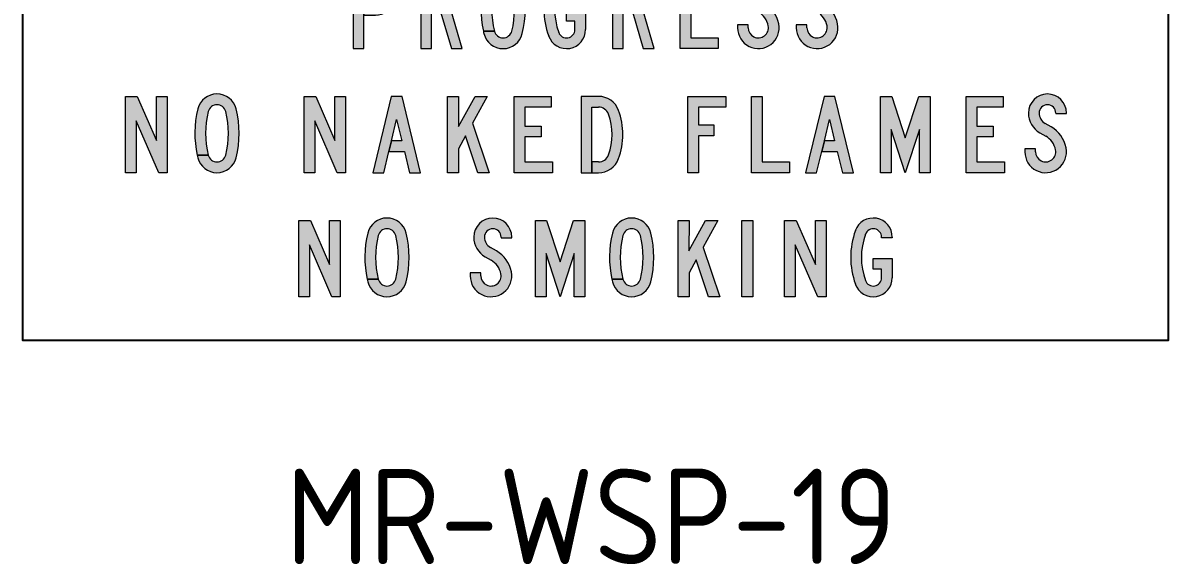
# Model space of a CAD drawing. Extents: x -61 to 59, y -23 to 91.
# Drawn here: x -60.6 to 59.4, y -22.6 to 34.2 of the extents above; entities that cross this region are included whole.
import ezdxf

# ---------------------------------------------------------------- set-up
doc = ezdxf.new("R2010")
doc.units = 0
doc.header["$MEASUREMENT"] = 0
doc.layers.add('GSBWFILL', color=1, linetype='CONTINUOUS', lineweight=0)
doc.layers.add('L25', color=1, linetype='CONTINUOUS')
doc.layers.add('T25', color=1, linetype='CONTINUOUS')
doc.styles.add('ISO', font='isocp2.shx')

# ---------------------------------------------------------------- blocks, each defined once
blk = doc.blocks.new('*U66')
at = {"layer": 'GSBWFILL'}
h = blk.add_hatch(color=256, dxfattribs=at)
edge = h.paths.add_edge_path()
edge.add_line((28.12400029654383, 115.6239996703906), (28.12400029654383, 171.8739996703905))
edge.add_line((28.12400029654383, 171.8739996703905), (58.46200029654386, 171.8739996703905))
edge.add_arc((58.46267111694192, 149.9994996703903), 21.8745000102861, 16.60330707685239, 90.00175707685241, ccw=False)
edge.add_line((79.42513754186436, 156.2499998170991), (79.42627478718445, 156.2499999638079))
edge.add_arc((37.50000029654309, 143.7499996703902), 43.75000000000055, -16.601549999999975, 16.601549999999975, ccw=False)
edge.add_line((79.42627478718445, 131.2499993769725), (79.42513754186436, 131.2499995236814))
edge.add_arc((58.46200029654398, 137.4999996703903), 21.87499999999999, 269.99999999999966, 343.3984499999997, ccw=False)
edge.add_line((58.46200029654386, 115.6249996703903), (28.13400000000049, 115.6240000000004))
edge.add_line((28.13400000000049, 115.6240000000004), (28.13400000000049, 87.4999999999999))
edge.add_line((28.13400000000049, 87.4999999999999), (58.46200000000051, 87.4999999999999))
edge.add_arc((58.46200000000059, 137.4999999999997), 49.99999999999982, 269.9999999999999, 343.3984499999999)
edge.add_line((106.3777422750185, 123.2142853789511), (106.3788795203386, 123.2142852322426))
edge.add_arc((37.50000000000009, 143.75), 71.87499999999997, 343.39845, 376.60155)
edge.add_line((106.3788795203386, 164.2857147677574), (106.3777422750185, 164.2857146210486))
edge.add_arc((58.46200000000032, 150.0000000000002), 50.00000000000002, 16.60154999999976, 89.99999999999979)
edge.add_line((58.46200000000051, 200.0000000000002), (0, 200.0000000000002))
edge.add_line((0, 200.0000000000002), (0, 0))
edge.add_line((0, 0), (28.12400000000048, 0))
edge.add_line((28.12400000000048, 0), (28.12400000000048, 87.4999999999999))
edge.add_line((28.12400000000048, 87.4999999999999), (28.12400000000048, 115.6240000000004))
edge.add_line((28.12400000000048, 115.6240000000004), (28.12400029654383, 115.6239996703906))
at = {"layer": 'GSBWFILL', "flags": 128}
blk.add_lwpolyline([(28.12400029654383, 115.6239996703906), (28.12400029654383, 171.8739996703905), (58.46200029654386, 171.8739996703905, -0.3316792646261971), (79.42513754186436, 156.2499998170991), (79.42627478718445, 156.2499999638079, -0.145898037324009), (79.42627478718445, 131.2499993769725), (79.42513754186436, 131.2499995236814, -0.3316792646261971), (58.46200029654386, 115.6249996703903), (28.13400000000049, 115.6240000000004), (28.13400000000049, 87.4999999999999), (58.46200000000051, 87.4999999999999, 0.3316792646261971), (106.3777422750185, 123.2142853789511), (106.3788795203386, 123.2142852322426, 0.145898037324009), (106.3788795203386, 164.2857147677574), (106.3777422750185, 164.2857146210486, 0.3316792646261971), (58.46200000000051, 200.0000000000002), (0, 200.0000000000002), (0, 0), (28.12400000000048, 0), (28.12400000000048, 87.4999999999999), (28.12400000000048, 115.6240000000004)], format="xyb", close=True, dxfattribs=at)
blk = doc.blocks.new('*U67')
at = {"layer": 'GSBWFILL'}
h = blk.add_hatch(color=256, dxfattribs=at)
edge = h.paths.add_edge_path()
edge.add_line((28.12400000000048, 93.75), (53.12400000000042, 93.75))
edge.add_line((53.12400000000042, 93.75), (80.62399999999981, 0))
edge.add_line((80.62399999999981, 0), (109.3739999999999, 0))
edge.add_line((109.3739999999999, 0), (80.37800000000011, 98.7860000000001))
edge.add_arc((54.99970211381299, 146.8747397119776), 54.3744874981491, 297.8223534586627, 421.9431393860697)
edge.add_arc((59.99799981885198, 156.249499275654), 43.75050077016531, 61.94511506549598, 89.99737777936558)
edge.add_line((60.0000021210603, 200.0000000000002), (28.13400000000049, 200.0000000000002))
edge.add_line((28.13400000000049, 200.0000000000002), (28.13400000000049, 171.8740000000003))
edge.add_line((28.13400000000049, 171.8740000000003), (60.00000000000011, 171.8740000000003))
edge.add_arc((60.00199962129982, 156.2494984849566), 15.62450164299929, 61.898605483845415, 90.00733270500581, ccw=False)
edge.add_arc((54.99973312809588, 146.8745000000001), 26.25056676324898, -61.9059434960983, 61.90594057108291, ccw=False)
edge.add_arc((60.00200007653181, 137.4994996941184), 15.62449982213205, 269.99266562478243, 298.1013912745867, ccw=False)
edge.add_line((60.00000000000011, 121.8750000000002), (28.12400000000051, 121.874))
edge.add_line((28.12400000000051, 121.874), (28.12400000000051, 200.0000000000002))
edge.add_line((28.12400000000051, 200.0000000000002), (0, 200.0000000000002))
edge.add_line((0, 200.0000000000002), (0, 0))
edge.add_line((0, 0), (28.12400000000048, 0))
edge.add_line((28.12400000000048, 0), (28.12400000000048, 93.75))
blk.add_lwpolyline([(28.12400000000048, 93.75), (53.12400000000042, 93.75), (80.62399999999981, 0), (109.3739999999999, 0), (80.37800000000011, 98.7860000000001, 0.6015781491112284), (80.5746103417167, 194.8592055297887, 0.1230160444252775), (60.0000021210603, 200.0000000000002), (28.13400000000049, 200.0000000000002), (28.13400000000049, 171.8740000000003), (60.00000000000011, 171.8740000000003, -0.1232661532492189), (67.36166098909486, 170.0321120304157, -0.5997440187646887), (67.36165980687214, 123.7168873384939, -0.1232661462887055), (60.00000000000011, 121.8750000000002), (28.12400000000051, 121.874), (28.12400000000051, 200.0000000000002), (0, 200.0000000000002), (0, 0), (28.12400000000048, 0)], format="xyb", close=True, dxfattribs=at)
blk = doc.blocks.new('*U68')
at = {"layer": 'GSBWFILL'}
h = blk.add_hatch(color=256, dxfattribs=at)
edge = h.paths.add_edge_path()
edge.add_line((35.05291678903791, 45.9649498633832), (6.180793158136076, 45.96494986338335))
edge.add_arc((267.3820000000007, 103.1269800703397), 267.3828120000005, 192.3441670152492, 193.8224499999999)
edge.add_line((7.742395930022905, 39.2454948699101), (7.742000000000387, 39.2440000000005))
edge.add_line((7.742000000000387, 39.2440000000005), (7.742000000000387, 39.2420000000007))
edge.add_line((7.742000000000387, 39.2420000000007), (7.742712355714304, 39.2439768215467))
edge.add_arc((57.81199999999996, 51.56298007034026), 51.56250000000003, 193.8224527777777, 346.1775444444444)
edge.add_line((107.8812870470434, 39.2439743941191), (107.883597875853, 39.2454696945439))
edge.add_arc((-151.7560000000011, 103.1269800703395), 267.3828120000014, 346.1775444444447, 373.8224500000002)
edge.add_line((107.8836040699775, 167.0084652707704), (107.8812876442856, 167.007983319134))
edge.add_arc((57.81178249767049, 154.6891941821011), 51.56266004997801, 13.82216400728699, 166.1772556739537)
edge.add_arc((267.3820000000007, 103.1269800703405), 267.3828120000006, 166.1775444444445, 192.3419734748672)
edge.add_line((6.178604929701736, 45.97494986338324), (35.0504566554688, 45.97494986338334))
edge.add_arc((267.3811297653451, 103.1260960551201), 239.2567557640065, 166.1773886657278, 193.8198280775714, ccw=False)
edge.add_arc((57.81155161296887, 154.6888109392059), 23.43710500731031, 13.821789396539884, 166.1768810632066, ccw=False)
edge.add_line((80.5700000000003, 160.288), (80.57400000000037, 160.288))
edge.add_line((80.57400000000037, 160.288), (80.57308321096257, 160.2890102772978))
edge.add_arc((-151.7559999999995, 103.1269800703398), 239.257812, -13.822455555555393, 13.822450000000117, ccw=False)
edge.add_line((80.5730776683749, 45.9649273361196), (80.57076683956521, 45.9634320356948))
edge.add_arc((57.81200000000004, 51.5629800703407), 23.43749999999996, 193.822452777778, 346.17754444444466, ccw=False)
edge.add_line((35.0532328889612, 45.9634331390708), (35.05291678903791, 45.9649498633832))
at = {"layer": 'GSBWFILL', "flags": 128}
blk.add_lwpolyline([(35.05291678903791, 45.9649498633832), (6.180793158136078, 45.96494986338335, 0.006450315796307646), (7.742395930022905, 39.2454948699101), (7.742000000000387, 39.2440000000005), (7.742000000000387, 39.2420000000007), (7.742712355714304, 39.2439768215467, 0.7837837847893934), (107.8812870470434, 39.2439743941191), (107.883597875853, 39.2454696945439, 0.1212121082816187), (107.8836040699775, 167.0084652707704), (107.8812876442856, 167.007983319134, 0.7837837847893927), (7.742402124147507, 167.0084904461362, 0.1146624383727966), (6.178604929701736, 45.97494986338324), (35.0504566554688, 45.97494986338334, -0.121201189615453), (35.05323316043479, 160.2885281049864, -0.7837837847893927), (80.5700000000003, 160.288), (80.57400000000037, 160.288), (80.57308321096257, 160.2890102772978, -0.1212121082816187), (80.5730776683749, 45.9649273361196), (80.57076683956521, 45.9634320356948, -0.7837837847893927), (35.0532328889612, 45.9634331390708)], format="xyb", close=True, dxfattribs=at)
blk = doc.blocks.new('*U69')
at = {"layer": 'GSBWFILL'}
h = blk.add_hatch(color=256, dxfattribs=at)
edge = h.paths.add_edge_path()
edge.add_line((109.374, 154.6880000000002), (81.25, 154.6880000000002))
edge.add_line((81.25, 154.6880000000002), (81.2482031662278, 156.2497186400935))
edge.add_arc((59.37320316622779, 156.2497186400935), 21.87500000000001, 0, 160.6384)
edge.add_line((38.7353424213837, 163.5019134028135), (38.8201795268627, 163.7381393555617))
edge.add_arc((205.2072031662285, 103.1257186400935), 177.0833340000007, 159.9840388888889, 200.0159583333333)
edge.add_line((38.8201765882898, 42.5133059912959), (38.7353420697874, 42.7475248779254))
edge.add_arc((59.37407749430912, 50.00001310968128), 21.87592250569482, 199.3615656641031, 359.9999656641031)
edge.add_line((81.25, 49.9999999999998), (81.25, 71.8760000000001))
edge.add_line((81.25, 71.8760000000001), (59.374, 71.8760000000001))
edge.add_line((59.374, 71.8760000000001), (59.374, 100.006))
edge.add_line((59.374, 100.006), (109.374, 100.006))
edge.add_line((109.374, 100.006), (109.3732031662277, 49.9997162160253))
edge.add_arc((59.37320316622774, 49.9997186400936), 50.00000000000002, 199.3615972222223, 359.99999722222236, ccw=False)
edge.add_line((12.2009492315069, 33.4232757551374), (12.3940018783393, 32.8866287244933))
edge.add_arc((205.2072031662286, 103.1257186400936), 205.2083340000008, 159.9840388888889, 200.0159583333333, ccw=False)
edge.add_line((12.3940052836267, 173.3648179035416), (12.2009500351556, 172.826163812025))
edge.add_arc((59.37362558146174, 156.2497913548051), 50.00037441897359, 0.00023908799130367697, 160.6386390879913, ccw=False)
edge.add_line((109.374, 156.25), (109.374, 154.6880000000002))
blk.add_lwpolyline([(109.374, 154.6880000000002), (81.25, 154.6880000000002), (81.2482031662278, 156.2497186400935, 0.843857579643712), (38.7353424213837, 163.5019134028135), (38.8201795268627, 163.7381393555617, 0.1764705893091603), (38.8201765882898, 42.5133059912959), (38.7353420697874, 42.7475248779254, 0.843857579643712), (81.25, 49.9999999999998), (81.25, 71.8760000000001), (59.374, 71.8760000000001), (59.374, 100.006), (109.374, 100.006), (109.3732031662277, 49.9997162160253, -0.843857579643712), (12.2009492315069, 33.4232757551374), (12.3940018783393, 32.8866287244933, -0.1764705893091603), (12.3940052836267, 173.3648179035416), (12.2009500351556, 172.826163812025, -0.843857579643712), (109.374, 156.25), (109.374, 154.6880000000002)], format="xyb", close=True, dxfattribs=at)
blk = doc.blocks.new('*U70')
at = {"layer": 'GSBWFILL'}
h = blk.add_hatch(color=256, dxfattribs=at)
edge = h.paths.add_edge_path()
edge.add_line((28.12400000000048, 93.75), (53.12400000000042, 93.75))
edge.add_line((53.12400000000042, 93.75), (80.62399999999981, 0))
edge.add_line((80.62399999999981, 0), (109.3739999999999, 0))
edge.add_line((109.3739999999999, 0), (80.37800000000011, 98.7860000000001))
edge.add_arc((54.99970211381299, 146.8747397119776), 54.3744874981491, 297.8223534586627, 421.9431393860697)
edge.add_arc((59.99799981885198, 156.249499275654), 43.75050077016531, 61.94511506549598, 89.99737777936558)
edge.add_line((60.0000021210603, 200.0000000000002), (28.13400000000049, 200.0000000000002))
edge.add_line((28.13400000000049, 200.0000000000002), (28.13400000000049, 171.8740000000003))
edge.add_line((28.13400000000049, 171.8740000000003), (60.00000000000011, 171.8740000000003))
edge.add_arc((60.00199962129982, 156.2494984849566), 15.62450164299929, 61.898605483845415, 90.00733270500581, ccw=False)
edge.add_arc((54.99973312809588, 146.8745000000001), 26.25056676324898, -61.9059434960983, 61.90594057108291, ccw=False)
edge.add_arc((60.00200007653181, 137.4994996941184), 15.62449982213205, 269.99266562478243, 298.1013912745867, ccw=False)
edge.add_line((60.00000000000011, 121.8750000000002), (28.12400000000051, 121.874))
edge.add_line((28.12400000000051, 121.874), (28.12400000000051, 200.0000000000002))
edge.add_line((28.12400000000051, 200.0000000000002), (0, 200.0000000000002))
edge.add_line((0, 200.0000000000002), (0, 0))
edge.add_line((0, 0), (28.12400000000048, 0))
edge.add_line((28.12400000000048, 0), (28.12400000000048, 93.75))
blk.add_lwpolyline([(28.12400000000048, 93.75), (53.12400000000042, 93.75), (80.62399999999981, 0), (109.3739999999999, 0), (80.37800000000011, 98.7860000000001, 0.6015781491112284), (80.5746103417167, 194.8592055297887, 0.1230160444252775), (60.0000021210603, 200.0000000000002), (28.13400000000049, 200.0000000000002), (28.13400000000049, 171.8740000000003), (60.00000000000011, 171.8740000000003, -0.1232661532492189), (67.36166098909486, 170.0321120304157, -0.5997440187646887), (67.36165980687214, 123.7168873384939, -0.1232661462887055), (60.00000000000011, 121.8750000000002), (28.12400000000051, 121.874), (28.12400000000051, 200.0000000000002), (0, 200.0000000000002), (0, 0), (28.12400000000048, 0)], format="xyb", close=True, dxfattribs=at)
blk = doc.blocks.new('*U71')
at = {"layer": 'GSBWFILL'}
blk.add_hatch(color=256, dxfattribs=at).paths.add_polyline_path([(0, 0), (0, 200.0000000000002), (96.874, 200.0000000000002), (96.874, 171.8739999999999), (28.124, 171.8739999999999), (28.124, 121.874), (70.31200000000001, 121.874), (70.31200000000001, 93.75), (28.124, 93.75), (28.124, 28.1240000000001), (100, 28.1240000000001), (100, 0)])
blk.add_lwpolyline([(0, 0), (0, 200.0000000000002), (96.874, 200.0000000000002), (96.874, 171.8739999999999), (28.124, 171.8739999999999), (28.124, 121.874), (70.31200000000001, 121.874), (70.31200000000001, 93.75), (28.124, 93.75), (28.124, 28.1240000000001), (100, 28.1240000000001), (100, 0), (0, 0)], close=True, dxfattribs=at)
blk = doc.blocks.new('*U72')
at = {"layer": 'GSBWFILL'}
h = blk.add_hatch(color=256, dxfattribs=at)
edge = h.paths.add_edge_path()
edge.add_arc((54.68780232077732, 54.68790627796179), 54.68730232085753, 179.9999018076036, 370.9414851409369)
edge.add_arc((28.60835818646245, 49.64702562718677), 81.24945365804601, 10.94092116889016, 60.33579894666793)
edge.add_line((68.8200000000001, 120.2480000000006), (53.2861950600516, 129.0954170063423))
edge.add_arc((68.75149999999996, 156.2508601826985), 31.25050001183821, 180.0015770895889, 240.3380409784777, ccw=False)
edge.add_arc((59.37649999999995, 156.2500000000004), 21.87549999999975, 0, 180, ccw=False)
edge.add_line((81.2519999999997, 156.2500000000004), (81.2519999999997, 154.6880000000002))
edge.add_line((81.2519999999997, 154.6880000000002), (109.3760000000001, 154.6880000000002))
edge.add_line((109.3760000000001, 154.6880000000002), (109.3760000000001, 156.2500000000004))
edge.add_arc((59.3764999999999, 156.2500000000004), 49.9995000000002, 0, 180)
edge.add_arc((68.75176613471832, 156.2490189385221), 59.37476614282377, 179.9990532900455, 240.3355171789344)
edge.add_line((39.3660000000002, 104.6560000000003), (54.8998706359472, 95.8087898145532))
edge.add_arc((28.60842971900648, 49.64570504212553), 53.12504363476164, 10.942143487956173, 60.337021265733995, ccw=False)
edge.add_arc((54.68824999999995, 54.68802394364195), 26.56225000001084, -179.9999483526584, 10.941634980675019, ccw=False)
edge.add_line((28.1259999999999, 54.6880000000005), (28.1259999999999, 62.5000000000005))
edge.add_line((28.1259999999999, 62.5000000000005), (0.00199999999979994, 62.5000000000005))
edge.add_line((0.0019999999998, 62.5000000000005), (0.0005000000001000001, 54.6880000000005))
blk.add_lwpolyline([(0.0005000000001000001, 54.6880000000005, 1.100350479527951), (108.380973721454, 65.06790531796281, 0.2189261639632448), (68.8200000000001, 120.2480000000006), (53.2861950600516, 129.0954170063423, -0.2695233183404467), (37.5010000000002, 156.2500000000004, -0.9999999999999998), (81.2519999999997, 156.2500000000004), (81.2519999999997, 154.6880000000002), (109.3760000000001, 154.6880000000002), (109.3760000000001, 156.2500000000004, 0.9999999999999998), (9.3769999999997, 156.2500000000004, 0.2695233183404467), (39.3660000000002, 104.6560000000003), (54.8998706359472, 95.8087898145532, -0.2189261639632448), (80.7676260243215, 59.7297767385654, -1.100350479527951), (28.1259999999999, 54.6880000000005), (28.1259999999999, 62.5000000000005), (0.0019999999998, 62.5000000000005), (0.0005000000001000001, 54.6880000000005, 1.100350479527951)], format="xyb", close=True, dxfattribs=at)
blk = doc.blocks.new('*U73')
at = {"layer": 'GSBWFILL'}
h = blk.add_hatch(color=256, dxfattribs=at)
edge = h.paths.add_edge_path()
edge.add_arc((54.68780232077732, 54.68790627796179), 54.68730232085753, 179.9999018076036, 370.9414851409369)
edge.add_arc((28.60835818646245, 49.64702562718677), 81.24945365804601, 10.94092116889016, 60.33579894666793)
edge.add_line((68.8200000000001, 120.2480000000006), (53.2861950600516, 129.0954170063423))
edge.add_arc((68.75149999999996, 156.2508601826985), 31.25050001183821, 180.0015770895889, 240.3380409784777, ccw=False)
edge.add_arc((59.37649999999995, 156.2500000000004), 21.87549999999975, 0, 180, ccw=False)
edge.add_line((81.2519999999997, 156.2500000000004), (81.2519999999997, 154.6880000000002))
edge.add_line((81.2519999999997, 154.6880000000002), (109.3760000000001, 154.6880000000002))
edge.add_line((109.3760000000001, 154.6880000000002), (109.3760000000001, 156.2500000000004))
edge.add_arc((59.3764999999999, 156.2500000000004), 49.9995000000002, 0, 180)
edge.add_arc((68.75176613471832, 156.2490189385221), 59.37476614282377, 179.9990532900455, 240.3355171789344)
edge.add_line((39.3660000000002, 104.6560000000003), (54.8998706359472, 95.8087898145532))
edge.add_arc((28.60842971900648, 49.64570504212553), 53.12504363476164, 10.942143487956173, 60.337021265733995, ccw=False)
edge.add_arc((54.68824999999995, 54.68802394364195), 26.56225000001084, -179.9999483526584, 10.941634980675019, ccw=False)
edge.add_line((28.1259999999999, 54.6880000000005), (28.1259999999999, 62.5000000000005))
edge.add_line((28.1259999999999, 62.5000000000005), (0.00199999999979994, 62.5000000000005))
edge.add_line((0.0019999999998, 62.5000000000005), (0.0005000000001000001, 54.6880000000005))
blk.add_lwpolyline([(0.0005000000001000001, 54.6880000000005, 1.100350479527951), (108.380973721454, 65.06790531796281, 0.2189261639632448), (68.8200000000001, 120.2480000000006), (53.2861950600516, 129.0954170063423, -0.2695233183404467), (37.5010000000002, 156.2500000000004, -0.9999999999999998), (81.2519999999997, 156.2500000000004), (81.2519999999997, 154.6880000000002), (109.3760000000001, 154.6880000000002), (109.3760000000001, 156.2500000000004, 0.9999999999999998), (9.3769999999997, 156.2500000000004, 0.2695233183404467), (39.3660000000002, 104.6560000000003), (54.8998706359472, 95.8087898145532, -0.2189261639632448), (80.7676260243215, 59.7297767385654, -1.100350479527951), (28.1259999999999, 54.6880000000005), (28.1259999999999, 62.5000000000005), (0.0019999999998, 62.5000000000005), (0.0005000000001000001, 54.6880000000005, 1.100350479527951)], format="xyb", close=True, dxfattribs=at)
blk = doc.blocks.new('*U65')
at = {"layer": 'GSBWFILL', "color": 28, "yscale": 0.2}
for name, p, xscale, zscale in [('*U66', (0, 0), 0.1993142857142853, 0.1993142857142853), ('*U67', (35.40544217687079, 0), 0.1993142857142861, 0.1993142857142861), ('*U68', (67.00136054421773, 0), 0.2006455042624539, 0.2006455042624539), ('*U69', (99.99727891156476, 0), 0.1993161080329877, 0.1993161080329877), ('*U70', (135.9469387755103, 0), 0.1993142857142857, 0.1993142857142857), ('*U71', (171.3523809523811, 0), 0.2, 0.2), ('*U72', (201.4204081632654, 0), 0.1993124634289054, 0.1993124634289054), ('*U73', (232.2, 0), 0.1993124634289054, 0.1993124634289054)]:
    blk.add_blockref(name, p, dxfattribs=dict(at, xscale=xscale, zscale=zscale))
blk = doc.blocks.new('*U64')
at = {"layer": 'GSBWFILL'}
blk.add_blockref('*U65', (0, 0), dxfattribs=at)
blk = doc.blocks.new('*U76')
at = {"layer": 'GSBWFILL'}
blk.add_hatch(color=256, dxfattribs=at).paths.add_polyline_path([(0, 0), (0, 200.0000000000002), (30.6979999999999, 200.0000000000002), (81.2500000000001, 84.4540000000001), (81.2500000000001, 200.0000000000002), (109.3739999999999, 200.0000000000002), (109.3739999999999, 0), (87.5000000000002, 0), (28.1239999999998, 135.7140000000001), (28.1239999999998, 0)])
blk.add_lwpolyline([(0, 0), (0, 200.0000000000002), (30.6979999999999, 200.0000000000002), (81.2500000000001, 84.4540000000001), (81.2500000000001, 200.0000000000002), (109.3739999999999, 200.0000000000002), (109.3739999999999, 0), (87.5000000000002, 0), (28.1239999999998, 135.7140000000001), (28.1239999999998, 0), (0, 0)], close=True, dxfattribs=at)
blk = doc.blocks.new('*U77')
at = {"layer": 'GSBWFILL'}
h = blk.add_hatch(color=256, dxfattribs=at)
edge = h.paths.add_edge_path()
edge.add_line((35.05291678903791, 45.9649498633832), (6.180793158136076, 45.96494986338335))
edge.add_arc((267.3820000000007, 103.1269800703397), 267.3828120000005, 192.3441670152492, 193.8224499999999)
edge.add_line((7.742395930022905, 39.2454948699101), (7.742000000000387, 39.2440000000005))
edge.add_line((7.742000000000387, 39.2440000000005), (7.742000000000387, 39.2420000000007))
edge.add_line((7.742000000000387, 39.2420000000007), (7.742712355714304, 39.2439768215467))
edge.add_arc((57.81199999999996, 51.56298007034026), 51.56250000000003, 193.8224527777777, 346.1775444444444)
edge.add_line((107.8812870470434, 39.2439743941191), (107.883597875853, 39.2454696945439))
edge.add_arc((-151.7560000000011, 103.1269800703395), 267.3828120000014, 346.1775444444447, 373.8224500000002)
edge.add_line((107.8836040699775, 167.0084652707704), (107.8812876442856, 167.007983319134))
edge.add_arc((57.81178249767049, 154.6891941821011), 51.56266004997801, 13.82216400728699, 166.1772556739537)
edge.add_arc((267.3820000000007, 103.1269800703405), 267.3828120000006, 166.1775444444445, 192.3419734748672)
edge.add_line((6.178604929701736, 45.97494986338324), (35.0504566554688, 45.97494986338334))
edge.add_arc((267.3811297653451, 103.1260960551201), 239.2567557640065, 166.1773886657278, 193.8198280775714, ccw=False)
edge.add_arc((57.81155161296887, 154.6888109392059), 23.43710500731031, 13.821789396539884, 166.1768810632066, ccw=False)
edge.add_line((80.5700000000003, 160.288), (80.57400000000037, 160.288))
edge.add_line((80.57400000000037, 160.288), (80.57308321096257, 160.2890102772978))
edge.add_arc((-151.7559999999995, 103.1269800703398), 239.257812, -13.822455555555393, 13.822450000000117, ccw=False)
edge.add_line((80.5730776683749, 45.9649273361196), (80.57076683956521, 45.9634320356948))
edge.add_arc((57.81200000000004, 51.5629800703407), 23.43749999999996, 193.822452777778, 346.17754444444466, ccw=False)
edge.add_line((35.0532328889612, 45.9634331390708), (35.05291678903791, 45.9649498633832))
at = {"layer": 'GSBWFILL', "flags": 128}
blk.add_lwpolyline([(35.05291678903791, 45.9649498633832), (6.180793158136078, 45.96494986338335, 0.006450315796307646), (7.742395930022905, 39.2454948699101), (7.742000000000387, 39.2440000000005), (7.742000000000387, 39.2420000000007), (7.742712355714304, 39.2439768215467, 0.7837837847893934), (107.8812870470434, 39.2439743941191), (107.883597875853, 39.2454696945439, 0.1212121082816187), (107.8836040699775, 167.0084652707704), (107.8812876442856, 167.007983319134, 0.7837837847893927), (7.742402124147507, 167.0084904461362, 0.1146624383727966), (6.178604929701736, 45.97494986338324), (35.0504566554688, 45.97494986338334, -0.121201189615453), (35.05323316043479, 160.2885281049864, -0.7837837847893927), (80.5700000000003, 160.288), (80.57400000000037, 160.288), (80.57308321096257, 160.2890102772978, -0.1212121082816187), (80.5730776683749, 45.9649273361196), (80.57076683956521, 45.9634320356948, -0.7837837847893927), (35.0532328889612, 45.9634331390708)], format="xyb", close=True, dxfattribs=at)
blk = doc.blocks.new('*U75')
at = {"layer": 'GSBWFILL', "color": 28, "yscale": 0.2}
for name, p, xscale, zscale in [('*U76', (0, 0), 0.1993161080329881, 0.1993161080329881), ('*U77', (36.32229299363053, 0), 0.2006455042624539, 0.2006455042624539)]:
    blk.add_blockref(name, p, dxfattribs=dict(at, xscale=xscale, zscale=zscale))
blk = doc.blocks.new('*U79')
at = {"layer": 'GSBWFILL'}
blk.add_hatch(color=256, dxfattribs=at).paths.add_polyline_path([(0, 0), (0, 200.0000000000002), (30.6979999999999, 200.0000000000002), (81.2500000000001, 84.4540000000001), (81.2500000000001, 200.0000000000002), (109.3739999999999, 200.0000000000002), (109.3739999999999, 0), (87.5000000000002, 0), (28.1239999999998, 135.7140000000001), (28.1239999999998, 0)])
blk.add_lwpolyline([(0, 0), (0, 200.0000000000002), (30.6979999999999, 200.0000000000002), (81.2500000000001, 84.4540000000001), (81.2500000000001, 200.0000000000002), (109.3739999999999, 200.0000000000002), (109.3739999999999, 0), (87.5000000000002, 0), (28.1239999999998, 135.7140000000001), (28.1239999999998, 0), (0, 0)], close=True, dxfattribs=at)
blk = doc.blocks.new('*U80')
at = {"layer": 'GSBWFILL'}
blk.add_hatch(color=256, dxfattribs=at).paths.add_polyline_path([(76.87400000000005, 199.9999999999997), (48.12400000000005, 199.9999999999997), (-5.551115123125783e-14, 0), (28.75000000000005, 0), (42.27799999999776, 55.48400000000907), (49.07999999999996, 83.7499999999998), (62.49999999999994, 139.52), (75.91800000000015, 83.74999999999982), (49.09028546934946, 83.74999999999982), (42.28828546934943, 55.48399999999991), (82.66400000000002, 55.4839999999999), (96.25000000000011, 0), (125, 0)])
blk.add_lwpolyline([(76.87400000000005, 199.9999999999997), (48.12400000000005, 199.9999999999997), (-5.551115123125783e-14, 0), (28.75000000000005, 0), (42.27799999999776, 55.48400000000907), (49.07999999999996, 83.7499999999998), (62.49999999999994, 139.52), (75.91800000000015, 83.74999999999982), (49.09028546934946, 83.74999999999982), (42.28828546934943, 55.48399999999991), (82.66400000000002, 55.4839999999999), (96.25000000000011, 0), (125, 0)], close=True, dxfattribs=at)
blk = doc.blocks.new('*U81')
at = {"layer": 'GSBWFILL'}
blk.add_hatch(color=256, dxfattribs=at).paths.add_polyline_path([(0, 0), (0, 200.0000000000002), (28.1240000000001, 200.0000000000002), (28.072, 120.5819999999997), (71.87400000000001, 200.0000000000002), (104.062, 200.0000000000002), (65.416, 130.0239999999997), (65.624, 129.3739999999999), (109.374, 0), (79.6840000000001, 0), (46.9940000000001, 96.6679999999998), (28.1240000000001, 62.5), (28.1240000000001, 0)])
blk.add_lwpolyline([(0, 0), (0, 200.0000000000002), (28.1240000000001, 200.0000000000002), (28.072, 120.5819999999997), (71.87400000000001, 200.0000000000002), (104.062, 200.0000000000002), (65.416, 130.0239999999997), (65.624, 129.3739999999999), (109.374, 0), (79.6840000000001, 0), (46.9940000000001, 96.6679999999998), (28.1240000000001, 62.5), (28.1240000000001, 0), (0, 0)], close=True, dxfattribs=at)
blk = doc.blocks.new('*U82')
at = {"layer": 'GSBWFILL'}
blk.add_hatch(color=256, dxfattribs=at).paths.add_polyline_path([(0, 0), (0, 200.0000000000002), (96.874, 200.0000000000002), (96.874, 171.8739999999999), (28.124, 171.8739999999999), (28.124, 121.874), (70.31200000000001, 121.874), (70.31200000000001, 93.75), (28.124, 93.75), (28.124, 28.1240000000001), (100, 28.1240000000001), (100, 0)])
blk.add_lwpolyline([(0, 0), (0, 200.0000000000002), (96.874, 200.0000000000002), (96.874, 171.8739999999999), (28.124, 171.8739999999999), (28.124, 121.874), (70.31200000000001, 121.874), (70.31200000000001, 93.75), (28.124, 93.75), (28.124, 28.1240000000001), (100, 28.1240000000001), (100, 0), (0, 0)], close=True, dxfattribs=at)
blk = doc.blocks.new('*U83')
at = {"layer": 'GSBWFILL'}
h = blk.add_hatch(color=256, dxfattribs=at)
edge = h.paths.add_edge_path()
edge.add_line((28.12400000000009, 171.8739999999999), (45.32199999999997, 171.8759999999997))
edge.add_arc((45.32155438843995, 143.7509868269694), 28.12501317656041, 20.2223449857874, 89.99909220800959, ccw=False)
edge.add_line((71.71289358349343, 153.472796415381), (71.71517587681942, 153.4727879109177))
edge.add_arc((-73.43627968337783, 100.0005745192303), 154.6875000000002, -20.223252777777816, 20.223247222222312, ccw=False)
edge.add_line((71.71517069200672, 46.5283470532612), (71.71289311214679, 46.5283513435999))
edge.add_arc((45.32172031662233, 56.25057451923061), 28.12500000000002, 270.00000000000017, 339.77674722222235, ccw=False)
edge.add_line((45.3217203166224, 28.1255745192306), (45.32199999999997, 28.1239999999996))
edge.add_line((45.32199999999997, 28.1239999999996), (28.1340000000001, 28.1239999999996))
edge.add_line((28.1340000000001, 28.1239999999996), (28.1340000000001, 0.0003566396843517339))
edge.add_line((28.1340000000001, 0.000356639684353408), (45.3217203166224, 0.0005745192304000001))
edge.add_arc((45.32172031662227, 56.25057451923044), 56.25000000000004, 270.0000000000002, 339.7767472222224)
edge.add_line((98.10406590767118, 36.806128167969), (98.1063434875311, 36.8061238776307))
edge.add_arc((-73.43627968337785, 100.0005745192307), 182.8125000000002, 339.7767472222222, 380.2232472222223)
edge.add_line((98.10634961503712, 163.1950085275884), (98.10406685036449, 163.1950183115318))
edge.add_arc((45.32227074989304, 143.7504858492538), 56.24951415139803, 20.22352856373629, 90.00027578595852)
edge.add_line((45.32199999999997, 200.0000000000002), (0, 200.0000000000002))
edge.add_line((0, 200.0000000000002), (0, 0))
edge.add_line((0, 0), (28.12400000000009, 0.0003565129196969951))
edge.add_line((28.12400000000009, 0.0003565129196969951), (28.12400000000009, 28.1239999999996))
edge.add_line((28.12400000000009, 28.1239999999996), (28.12400000000009, 171.8739999999999))
blk.add_lwpolyline([(28.12400000000009, 171.8739999999999), (45.32199999999997, 171.8759999999997, -0.3142281524586787), (71.71289358349343, 153.472796415381), (71.71517587681942, 153.4727879109177, -0.1783364699601666), (71.71517069200672, 46.5283470532612), (71.71289311214679, 46.5283513435999, -0.3142281524586786), (45.3217203166224, 28.1255745192306), (45.32199999999997, 28.1239999999996), (28.1340000000001, 28.1239999999996), (28.1340000000001, 0.000356639684353408), (45.3217203166224, 0.0005745192304000001, 0.3142281524586786), (98.10406590767118, 36.806128167969), (98.1063434875311, 36.8061238776307, 0.1783364699601666), (98.10634961503712, 163.1950085275884), (98.10406685036449, 163.1950183115318, 0.3142281524586787), (45.32199999999997, 200.0000000000002), (0, 200.0000000000002), (0, 0), (28.12400000000009, 0.0003565129196969951), (28.12400000000009, 28.1239999999996)], format="xyb", close=True, dxfattribs=at)
blk = doc.blocks.new('*U78')
at = {"layer": 'GSBWFILL', "color": 28, "yscale": 0.2}
for name, p, xscale, zscale in [('*U79', (0, 0), 0.1993161080329881, 0.1993161080329881), ('*U80', (36.03184713375799, 0), 0.2, 0.2), ('*U81', (75.26369426751603, 0), 0.1993161080329877, 0.1993161080329877), ('*U82', (110.1337579617834, 0), 0.2, 0.2), ('*U83', (145.2369426751593, 0), 0.199312061953625, 0.199312061953625)]:
    blk.add_blockref(name, p, dxfattribs=dict(at, xscale=xscale, zscale=zscale))
blk = doc.blocks.new('*U85')
at = {"layer": 'GSBWFILL'}
blk.add_hatch(color=256, dxfattribs=at).paths.add_polyline_path([(0, 0), (0, 199.9999999999997), (100, 199.9999999999997), (100, 171.8739999999999), (28.124, 171.8739999999999), (28.124, 125), (68.75, 125), (68.75, 96.8740000000001), (28.124, 96.8740000000001), (28.124, 0)])
blk.add_lwpolyline([(0, 0), (0, 199.9999999999997), (100, 199.9999999999997), (100, 171.8739999999999), (28.124, 171.8739999999999), (28.124, 125), (68.75, 125), (68.75, 96.8740000000001), (28.124, 96.8740000000001), (28.124, 0), (0, 0)], close=True, dxfattribs=at)
blk = doc.blocks.new('*U86')
at = {"layer": 'GSBWFILL'}
blk.add_hatch(color=256, dxfattribs=at).paths.add_polyline_path([(0, 0), (0, 200.0000000000002), (28.1240000000001, 200.0000000000002), (28.1240000000001, 28.1240000000001), (100.0000000000001, 28.1240000000001), (100.0000000000001, 0)])
blk.add_lwpolyline([(0, 0), (0, 200.0000000000002), (28.1240000000001, 200.0000000000002), (28.1240000000001, 28.1240000000001), (100.0000000000001, 28.1240000000001), (100.0000000000001, 0), (0, 0)], close=True, dxfattribs=at)
blk = doc.blocks.new('*U87')
at = {"layer": 'GSBWFILL'}
blk.add_hatch(color=256, dxfattribs=at).paths.add_polyline_path([(76.87400000000005, 199.9999999999997), (48.12400000000005, 199.9999999999997), (-5.551115123125783e-14, 0), (28.75000000000005, 0), (42.27799999999776, 55.48400000000907), (49.07999999999996, 83.7499999999998), (62.49999999999994, 139.52), (75.91800000000015, 83.74999999999982), (49.09028546934946, 83.74999999999982), (42.28828546934943, 55.48399999999991), (82.66400000000002, 55.4839999999999), (96.25000000000011, 0), (125, 0)])
blk.add_lwpolyline([(76.87400000000005, 199.9999999999997), (48.12400000000005, 199.9999999999997), (-5.551115123125783e-14, 0), (28.75000000000005, 0), (42.27799999999776, 55.48400000000907), (49.07999999999996, 83.7499999999998), (62.49999999999994, 139.52), (75.91800000000015, 83.74999999999982), (49.09028546934946, 83.74999999999982), (42.28828546934943, 55.48399999999991), (82.66400000000002, 55.4839999999999), (96.25000000000011, 0), (125, 0)], close=True, dxfattribs=at)
blk = doc.blocks.new('*U88')
at = {"layer": 'GSBWFILL'}
blk.add_hatch(color=256, dxfattribs=at).paths.add_polyline_path([(0, 0), (0, 200.0000000000002), (29.566, 200.0000000000002), (64.8420000000001, 91.192), (100.1199999999998, 200.0000000000002), (129.686, 200.0000000000002), (129.686, 0), (101.5619999999999, 0), (101.5619999999999, 113.2520000000001), (64.8420000000001, 0), (28.1240000000001, 113.2520000000001), (28.1240000000001, 0)])
blk.add_lwpolyline([(0, 0), (0, 200.0000000000002), (29.566, 200.0000000000002), (64.8420000000001, 91.192), (100.1199999999998, 200.0000000000002), (129.686, 200.0000000000002), (129.686, 0), (101.5619999999999, 0), (101.5619999999999, 113.2520000000001), (64.8420000000001, 0), (28.1240000000001, 113.2520000000001), (28.1240000000001, 0), (0, 0)], close=True, dxfattribs=at)
blk = doc.blocks.new('*U89')
at = {"layer": 'GSBWFILL'}
blk.add_hatch(color=256, dxfattribs=at).paths.add_polyline_path([(0, 0), (0, 200.0000000000002), (96.874, 200.0000000000002), (96.874, 171.8739999999999), (28.124, 171.8739999999999), (28.124, 121.874), (70.31200000000001, 121.874), (70.31200000000001, 93.75), (28.124, 93.75), (28.124, 28.1240000000001), (100, 28.1240000000001), (100, 0)])
blk.add_lwpolyline([(0, 0), (0, 200.0000000000002), (96.874, 200.0000000000002), (96.874, 171.8739999999999), (28.124, 171.8739999999999), (28.124, 121.874), (70.31200000000001, 121.874), (70.31200000000001, 93.75), (28.124, 93.75), (28.124, 28.1240000000001), (100, 28.1240000000001), (100, 0), (0, 0)], close=True, dxfattribs=at)
blk = doc.blocks.new('*U90')
at = {"layer": 'GSBWFILL'}
h = blk.add_hatch(color=256, dxfattribs=at)
edge = h.paths.add_edge_path()
edge.add_arc((54.68780232077732, 54.68790627796179), 54.68730232085753, 179.9999018076036, 370.9414851409369)
edge.add_arc((28.60835818646245, 49.64702562718677), 81.24945365804601, 10.94092116889016, 60.33579894666793)
edge.add_line((68.8200000000001, 120.2480000000006), (53.2861950600516, 129.0954170063423))
edge.add_arc((68.75149999999996, 156.2508601826985), 31.25050001183821, 180.0015770895889, 240.3380409784777, ccw=False)
edge.add_arc((59.37649999999995, 156.2500000000004), 21.87549999999975, 0, 180, ccw=False)
edge.add_line((81.2519999999997, 156.2500000000004), (81.2519999999997, 154.6880000000002))
edge.add_line((81.2519999999997, 154.6880000000002), (109.3760000000001, 154.6880000000002))
edge.add_line((109.3760000000001, 154.6880000000002), (109.3760000000001, 156.2500000000004))
edge.add_arc((59.3764999999999, 156.2500000000004), 49.9995000000002, 0, 180)
edge.add_arc((68.75176613471832, 156.2490189385221), 59.37476614282377, 179.9990532900455, 240.3355171789344)
edge.add_line((39.3660000000002, 104.6560000000003), (54.8998706359472, 95.8087898145532))
edge.add_arc((28.60842971900648, 49.64570504212553), 53.12504363476164, 10.942143487956173, 60.337021265733995, ccw=False)
edge.add_arc((54.68824999999995, 54.68802394364195), 26.56225000001084, -179.9999483526584, 10.941634980675019, ccw=False)
edge.add_line((28.1259999999999, 54.6880000000005), (28.1259999999999, 62.5000000000005))
edge.add_line((28.1259999999999, 62.5000000000005), (0.00199999999979994, 62.5000000000005))
edge.add_line((0.0019999999998, 62.5000000000005), (0.0005000000001000001, 54.6880000000005))
blk.add_lwpolyline([(0.0005000000001000001, 54.6880000000005, 1.100350479527951), (108.380973721454, 65.06790531796281, 0.2189261639632448), (68.8200000000001, 120.2480000000006), (53.2861950600516, 129.0954170063423, -0.2695233183404467), (37.5010000000002, 156.2500000000004, -0.9999999999999998), (81.2519999999997, 156.2500000000004), (81.2519999999997, 154.6880000000002), (109.3760000000001, 154.6880000000002), (109.3760000000001, 156.2500000000004, 0.9999999999999998), (9.3769999999997, 156.2500000000004, 0.2695233183404467), (39.3660000000002, 104.6560000000003), (54.8998706359472, 95.8087898145532, -0.2189261639632448), (80.7676260243215, 59.7297767385654, -1.100350479527951), (28.1259999999999, 54.6880000000005), (28.1259999999999, 62.5000000000005), (0.0019999999998, 62.5000000000005), (0.0005000000001000001, 54.6880000000005, 1.100350479527951)], format="xyb", close=True, dxfattribs=at)
blk = doc.blocks.new('*U84')
at = {"layer": 'GSBWFILL', "color": 28}
for name, p, xscale, yscale, zscale in [('*U85', (0, 0), 0.1999999999999995, 0.1999999999999995, 0.1999999999999995), ('*U86', (33.36050955413998, 0), 0.2, 0.2, 0.2), ('*U87', (61.78343949044552, 0), 0.2, 0.2, 0.2), ('*U88', (101.0152866242036, 0), 0.2004842465647793, 0.2, 0.2004842465647793), ('*U89', (145.8942675159235, 0), 0.2, 0.2, 0.2), ('*U90', (176.6407643312102, 0), 0.1993124634289054, 0.2, 0.1993124634289054)]:
    blk.add_blockref(name, p, dxfattribs=dict(at, xscale=xscale, yscale=yscale, zscale=zscale))
blk = doc.blocks.new('*U74')
at = {"layer": 'GSBWFILL'}
for name, p in [('*U75', (0, 0)), ('*U78', (93.52229299363057, 0)), ('*U84', (294.5592356687898, 0))]:
    blk.add_blockref(name, p, dxfattribs=at)
blk = doc.blocks.new('*U93')
at = {"layer": 'GSBWFILL'}
blk.add_hatch(color=256, dxfattribs=at).paths.add_polyline_path([(0, 0), (0, 200.0000000000002), (30.6979999999999, 200.0000000000002), (81.2500000000001, 84.4540000000001), (81.2500000000001, 200.0000000000002), (109.3739999999999, 200.0000000000002), (109.3739999999999, 0), (87.5000000000002, 0), (28.1239999999998, 135.7140000000001), (28.1239999999998, 0)])
blk.add_lwpolyline([(0, 0), (0, 200.0000000000002), (30.6979999999999, 200.0000000000002), (81.2500000000001, 84.4540000000001), (81.2500000000001, 200.0000000000002), (109.3739999999999, 200.0000000000002), (109.3739999999999, 0), (87.5000000000002, 0), (28.1239999999998, 135.7140000000001), (28.1239999999998, 0), (0, 0)], close=True, dxfattribs=at)
blk = doc.blocks.new('*U94')
at = {"layer": 'GSBWFILL'}
h = blk.add_hatch(color=256, dxfattribs=at)
edge = h.paths.add_edge_path()
edge.add_line((35.05291678903791, 45.9649498633832), (6.180793158136076, 45.96494986338335))
edge.add_arc((267.3820000000007, 103.1269800703397), 267.3828120000005, 192.3441670152492, 193.8224499999999)
edge.add_line((7.742395930022905, 39.2454948699101), (7.742000000000387, 39.2440000000005))
edge.add_line((7.742000000000387, 39.2440000000005), (7.742000000000387, 39.2420000000007))
edge.add_line((7.742000000000387, 39.2420000000007), (7.742712355714304, 39.2439768215467))
edge.add_arc((57.81199999999996, 51.56298007034026), 51.56250000000003, 193.8224527777777, 346.1775444444444)
edge.add_line((107.8812870470434, 39.2439743941191), (107.883597875853, 39.2454696945439))
edge.add_arc((-151.7560000000011, 103.1269800703395), 267.3828120000014, 346.1775444444447, 373.8224500000002)
edge.add_line((107.8836040699775, 167.0084652707704), (107.8812876442856, 167.007983319134))
edge.add_arc((57.81178249767049, 154.6891941821011), 51.56266004997801, 13.82216400728699, 166.1772556739537)
edge.add_arc((267.3820000000007, 103.1269800703405), 267.3828120000006, 166.1775444444445, 192.3419734748672)
edge.add_line((6.178604929701736, 45.97494986338324), (35.0504566554688, 45.97494986338334))
edge.add_arc((267.3811297653451, 103.1260960551201), 239.2567557640065, 166.1773886657278, 193.8198280775714, ccw=False)
edge.add_arc((57.81155161296887, 154.6888109392059), 23.43710500731031, 13.821789396539884, 166.1768810632066, ccw=False)
edge.add_line((80.5700000000003, 160.288), (80.57400000000037, 160.288))
edge.add_line((80.57400000000037, 160.288), (80.57308321096257, 160.2890102772978))
edge.add_arc((-151.7559999999995, 103.1269800703398), 239.257812, -13.822455555555393, 13.822450000000117, ccw=False)
edge.add_line((80.5730776683749, 45.9649273361196), (80.57076683956521, 45.9634320356948))
edge.add_arc((57.81200000000004, 51.5629800703407), 23.43749999999996, 193.822452777778, 346.17754444444466, ccw=False)
edge.add_line((35.0532328889612, 45.9634331390708), (35.05291678903791, 45.9649498633832))
at = {"layer": 'GSBWFILL', "flags": 128}
blk.add_lwpolyline([(35.05291678903791, 45.9649498633832), (6.180793158136078, 45.96494986338335, 0.006450315796307646), (7.742395930022905, 39.2454948699101), (7.742000000000387, 39.2440000000005), (7.742000000000387, 39.2420000000007), (7.742712355714304, 39.2439768215467, 0.7837837847893934), (107.8812870470434, 39.2439743941191), (107.883597875853, 39.2454696945439, 0.1212121082816187), (107.8836040699775, 167.0084652707704), (107.8812876442856, 167.007983319134, 0.7837837847893927), (7.742402124147507, 167.0084904461362, 0.1146624383727966), (6.178604929701736, 45.97494986338324), (35.0504566554688, 45.97494986338334, -0.121201189615453), (35.05323316043479, 160.2885281049864, -0.7837837847893927), (80.5700000000003, 160.288), (80.57400000000037, 160.288), (80.57308321096257, 160.2890102772978, -0.1212121082816187), (80.5730776683749, 45.9649273361196), (80.57076683956521, 45.9634320356948, -0.7837837847893927), (35.0532328889612, 45.9634331390708)], format="xyb", close=True, dxfattribs=at)
blk = doc.blocks.new('*U92')
at = {"layer": 'GSBWFILL', "color": 28, "yscale": 0.2}
for name, p, xscale, zscale in [('*U93', (0, 0), 0.1993161080329881, 0.1993161080329881), ('*U94', (34.64916201117308, 0), 0.2006455042624536, 0.2006455042624536)]:
    blk.add_blockref(name, p, dxfattribs=dict(at, xscale=xscale, zscale=zscale))
blk = doc.blocks.new('*U96')
at = {"layer": 'GSBWFILL'}
h = blk.add_hatch(color=256, dxfattribs=at)
edge = h.paths.add_edge_path()
edge.add_arc((54.68780232077732, 54.68790627796179), 54.68730232085753, 179.9999018076036, 370.9414851409369)
edge.add_arc((28.60835818646245, 49.64702562718677), 81.24945365804601, 10.94092116889016, 60.33579894666793)
edge.add_line((68.8200000000001, 120.2480000000006), (53.2861950600516, 129.0954170063423))
edge.add_arc((68.75149999999996, 156.2508601826985), 31.25050001183821, 180.0015770895889, 240.3380409784777, ccw=False)
edge.add_arc((59.37649999999995, 156.2500000000004), 21.87549999999975, 0, 180, ccw=False)
edge.add_line((81.2519999999997, 156.2500000000004), (81.2519999999997, 154.6880000000002))
edge.add_line((81.2519999999997, 154.6880000000002), (109.3760000000001, 154.6880000000002))
edge.add_line((109.3760000000001, 154.6880000000002), (109.3760000000001, 156.2500000000004))
edge.add_arc((59.3764999999999, 156.2500000000004), 49.9995000000002, 0, 180)
edge.add_arc((68.75176613471832, 156.2490189385221), 59.37476614282377, 179.9990532900455, 240.3355171789344)
edge.add_line((39.3660000000002, 104.6560000000003), (54.8998706359472, 95.8087898145532))
edge.add_arc((28.60842971900648, 49.64570504212553), 53.12504363476164, 10.942143487956173, 60.337021265733995, ccw=False)
edge.add_arc((54.68824999999995, 54.68802394364195), 26.56225000001084, -179.9999483526584, 10.941634980675019, ccw=False)
edge.add_line((28.1259999999999, 54.6880000000005), (28.1259999999999, 62.5000000000005))
edge.add_line((28.1259999999999, 62.5000000000005), (0.00199999999979994, 62.5000000000005))
edge.add_line((0.0019999999998, 62.5000000000005), (0.0005000000001000001, 54.6880000000005))
blk.add_lwpolyline([(0.0005000000001000001, 54.6880000000005, 1.100350479527951), (108.380973721454, 65.06790531796281, 0.2189261639632448), (68.8200000000001, 120.2480000000006), (53.2861950600516, 129.0954170063423, -0.2695233183404467), (37.5010000000002, 156.2500000000004, -0.9999999999999998), (81.2519999999997, 156.2500000000004), (81.2519999999997, 154.6880000000002), (109.3760000000001, 154.6880000000002), (109.3760000000001, 156.2500000000004, 0.9999999999999998), (9.3769999999997, 156.2500000000004, 0.2695233183404467), (39.3660000000002, 104.6560000000003), (54.8998706359472, 95.8087898145532, -0.2189261639632448), (80.7676260243215, 59.7297767385654, -1.100350479527951), (28.1259999999999, 54.6880000000005), (28.1259999999999, 62.5000000000005), (0.0019999999998, 62.5000000000005), (0.0005000000001000001, 54.6880000000005, 1.100350479527951)], format="xyb", close=True, dxfattribs=at)
blk = doc.blocks.new('*U97')
at = {"layer": 'GSBWFILL'}
blk.add_hatch(color=256, dxfattribs=at).paths.add_polyline_path([(0, 0), (0, 200.0000000000002), (29.566, 200.0000000000002), (64.8420000000001, 91.192), (100.1199999999998, 200.0000000000002), (129.686, 200.0000000000002), (129.686, 0), (101.5619999999999, 0), (101.5619999999999, 113.2520000000001), (64.8420000000001, 0), (28.1240000000001, 113.2520000000001), (28.1240000000001, 0)])
blk.add_lwpolyline([(0, 0), (0, 200.0000000000002), (29.566, 200.0000000000002), (64.8420000000001, 91.192), (100.1199999999998, 200.0000000000002), (129.686, 200.0000000000002), (129.686, 0), (101.5619999999999, 0), (101.5619999999999, 113.2520000000001), (64.8420000000001, 0), (28.1240000000001, 113.2520000000001), (28.1240000000001, 0), (0, 0)], close=True, dxfattribs=at)
blk = doc.blocks.new('*U98')
at = {"layer": 'GSBWFILL'}
h = blk.add_hatch(color=256, dxfattribs=at)
edge = h.paths.add_edge_path()
edge.add_line((35.05291678903791, 45.9649498633832), (6.180793158136076, 45.96494986338335))
edge.add_arc((267.3820000000007, 103.1269800703397), 267.3828120000005, 192.3441670152492, 193.8224499999999)
edge.add_line((7.742395930022905, 39.2454948699101), (7.742000000000387, 39.2440000000005))
edge.add_line((7.742000000000387, 39.2440000000005), (7.742000000000387, 39.2420000000007))
edge.add_line((7.742000000000387, 39.2420000000007), (7.742712355714304, 39.2439768215467))
edge.add_arc((57.81199999999996, 51.56298007034026), 51.56250000000003, 193.8224527777777, 346.1775444444444)
edge.add_line((107.8812870470434, 39.2439743941191), (107.883597875853, 39.2454696945439))
edge.add_arc((-151.7560000000011, 103.1269800703395), 267.3828120000014, 346.1775444444447, 373.8224500000002)
edge.add_line((107.8836040699775, 167.0084652707704), (107.8812876442856, 167.007983319134))
edge.add_arc((57.81178249767049, 154.6891941821011), 51.56266004997801, 13.82216400728699, 166.1772556739537)
edge.add_arc((267.3820000000007, 103.1269800703405), 267.3828120000006, 166.1775444444445, 192.3419734748672)
edge.add_line((6.178604929701736, 45.97494986338324), (35.0504566554688, 45.97494986338334))
edge.add_arc((267.3811297653451, 103.1260960551201), 239.2567557640065, 166.1773886657278, 193.8198280775714, ccw=False)
edge.add_arc((57.81155161296887, 154.6888109392059), 23.43710500731031, 13.821789396539884, 166.1768810632066, ccw=False)
edge.add_line((80.5700000000003, 160.288), (80.57400000000037, 160.288))
edge.add_line((80.57400000000037, 160.288), (80.57308321096257, 160.2890102772978))
edge.add_arc((-151.7559999999995, 103.1269800703398), 239.257812, -13.822455555555393, 13.822450000000117, ccw=False)
edge.add_line((80.5730776683749, 45.9649273361196), (80.57076683956521, 45.9634320356948))
edge.add_arc((57.81200000000004, 51.5629800703407), 23.43749999999996, 193.822452777778, 346.17754444444466, ccw=False)
edge.add_line((35.0532328889612, 45.9634331390708), (35.05291678903791, 45.9649498633832))
at = {"layer": 'GSBWFILL', "flags": 128}
blk.add_lwpolyline([(35.05291678903791, 45.9649498633832), (6.180793158136078, 45.96494986338335, 0.006450315796307646), (7.742395930022905, 39.2454948699101), (7.742000000000387, 39.2440000000005), (7.742000000000387, 39.2420000000007), (7.742712355714304, 39.2439768215467, 0.7837837847893934), (107.8812870470434, 39.2439743941191), (107.883597875853, 39.2454696945439, 0.1212121082816187), (107.8836040699775, 167.0084652707704), (107.8812876442856, 167.007983319134, 0.7837837847893927), (7.742402124147507, 167.0084904461362, 0.1146624383727966), (6.178604929701736, 45.97494986338324), (35.0504566554688, 45.97494986338334, -0.121201189615453), (35.05323316043479, 160.2885281049864, -0.7837837847893927), (80.5700000000003, 160.288), (80.57400000000037, 160.288), (80.57308321096257, 160.2890102772978, -0.1212121082816187), (80.5730776683749, 45.9649273361196), (80.57076683956521, 45.9634320356948, -0.7837837847893927), (35.0532328889612, 45.9634331390708)], format="xyb", close=True, dxfattribs=at)
blk = doc.blocks.new('*U99')
at = {"layer": 'GSBWFILL'}
blk.add_hatch(color=256, dxfattribs=at).paths.add_polyline_path([(0, 0), (0, 200.0000000000002), (28.1240000000001, 200.0000000000002), (28.072, 120.5819999999997), (71.87400000000001, 200.0000000000002), (104.062, 200.0000000000002), (65.416, 130.0239999999997), (65.624, 129.3739999999999), (109.374, 0), (79.6840000000001, 0), (46.9940000000001, 96.6679999999998), (28.1240000000001, 62.5), (28.1240000000001, 0)])
blk.add_lwpolyline([(0, 0), (0, 200.0000000000002), (28.1240000000001, 200.0000000000002), (28.072, 120.5819999999997), (71.87400000000001, 200.0000000000002), (104.062, 200.0000000000002), (65.416, 130.0239999999997), (65.624, 129.3739999999999), (109.374, 0), (79.6840000000001, 0), (46.9940000000001, 96.6679999999998), (28.1240000000001, 62.5), (28.1240000000001, 0), (0, 0)], close=True, dxfattribs=at)
blk = doc.blocks.new('*U100')
at = {"layer": 'GSBWFILL'}
blk.add_hatch(color=256, dxfattribs=at).paths.add_polyline_path([(28.1239999999999, 200.0000000000002), (0, 200.0000000000002), (0, 0), (28.1239999999999, 0)])
blk.add_lwpolyline([(0, 0), (0, 200.0000000000002), (28.1239999999999, 200.0000000000002), (28.1239999999999, 0)], close=True, dxfattribs=at)
blk = doc.blocks.new('*U101')
at = {"layer": 'GSBWFILL'}
blk.add_hatch(color=256, dxfattribs=at).paths.add_polyline_path([(0, 0), (0, 200.0000000000002), (30.6979999999999, 200.0000000000002), (81.2500000000001, 84.4540000000001), (81.2500000000001, 200.0000000000002), (109.3739999999999, 200.0000000000002), (109.3739999999999, 0), (87.5000000000002, 0), (28.1239999999998, 135.7140000000001), (28.1239999999998, 0)])
blk.add_lwpolyline([(0, 0), (0, 200.0000000000002), (30.6979999999999, 200.0000000000002), (81.2500000000001, 84.4540000000001), (81.2500000000001, 200.0000000000002), (109.3739999999999, 200.0000000000002), (109.3739999999999, 0), (87.5000000000002, 0), (28.1239999999998, 135.7140000000001), (28.1239999999998, 0), (0, 0)], close=True, dxfattribs=at)
blk = doc.blocks.new('*U102')
at = {"layer": 'GSBWFILL'}
h = blk.add_hatch(color=256, dxfattribs=at)
edge = h.paths.add_edge_path()
edge.add_line((109.374, 154.6880000000002), (81.25, 154.6880000000002))
edge.add_line((81.25, 154.6880000000002), (81.2482031662278, 156.2497186400935))
edge.add_arc((59.37320316622779, 156.2497186400935), 21.87500000000001, 0, 160.6384)
edge.add_line((38.7353424213837, 163.5019134028135), (38.8201795268627, 163.7381393555617))
edge.add_arc((205.2072031662285, 103.1257186400935), 177.0833340000007, 159.9840388888889, 200.0159583333333)
edge.add_line((38.8201765882898, 42.5133059912959), (38.7353420697874, 42.7475248779254))
edge.add_arc((59.37407749430912, 50.00001310968128), 21.87592250569482, 199.3615656641031, 359.9999656641031)
edge.add_line((81.25, 49.9999999999998), (81.25, 71.8760000000001))
edge.add_line((81.25, 71.8760000000001), (59.374, 71.8760000000001))
edge.add_line((59.374, 71.8760000000001), (59.374, 100.006))
edge.add_line((59.374, 100.006), (109.374, 100.006))
edge.add_line((109.374, 100.006), (109.3732031662277, 49.9997162160253))
edge.add_arc((59.37320316622774, 49.9997186400936), 50.00000000000002, 199.3615972222223, 359.99999722222236, ccw=False)
edge.add_line((12.2009492315069, 33.4232757551374), (12.3940018783393, 32.8866287244933))
edge.add_arc((205.2072031662286, 103.1257186400936), 205.2083340000008, 159.9840388888889, 200.0159583333333, ccw=False)
edge.add_line((12.3940052836267, 173.3648179035416), (12.2009500351556, 172.826163812025))
edge.add_arc((59.37362558146174, 156.2497913548051), 50.00037441897359, 0.00023908799130367697, 160.6386390879913, ccw=False)
edge.add_line((109.374, 156.25), (109.374, 154.6880000000002))
blk.add_lwpolyline([(109.374, 154.6880000000002), (81.25, 154.6880000000002), (81.2482031662278, 156.2497186400935, 0.843857579643712), (38.7353424213837, 163.5019134028135), (38.8201795268627, 163.7381393555617, 0.1764705893091603), (38.8201765882898, 42.5133059912959), (38.7353420697874, 42.7475248779254, 0.843857579643712), (81.25, 49.9999999999998), (81.25, 71.8760000000001), (59.374, 71.8760000000001), (59.374, 100.006), (109.374, 100.006), (109.3732031662277, 49.9997162160253, -0.843857579643712), (12.2009492315069, 33.4232757551374), (12.3940018783393, 32.8866287244933, -0.1764705893091603), (12.3940052836267, 173.3648179035416), (12.2009500351556, 172.826163812025, -0.843857579643712), (109.374, 156.25), (109.374, 154.6880000000002)], format="xyb", close=True, dxfattribs=at)
blk = doc.blocks.new('*U95')
at = {"layer": 'GSBWFILL', "color": 28, "yscale": 0.2}
for name, p, xscale, zscale in [('*U96', (0, 0), 0.199312463428905, 0.199312463428905), ('*U97', (34.13519553072615, 0), 0.2004842465647796, 0.2004842465647796), ('*U98', (72.98435754189927, 0), 0.2006455042624536, 0.2006455042624536), ('*U99', (109.0335195530724, 0), 0.1993161080329877, 0.1993161080329877), ('*U100', (142.3977653631282, 0), 0.1991181908690101, 0.1991181908690101), ('*U101', (164.7016759776532, 0), 0.1993161080329881, 0.1993161080329881), ('*U102', (199.3508379888262, 0), 0.1993161080329877, 0.1993161080329877)]:
    blk.add_blockref(name, p, dxfattribs=dict(at, xscale=xscale, zscale=zscale))
blk = doc.blocks.new('*U91')
at = {"layer": 'GSBWFILL'}
for name, p in [('*U92', (0, 0)), ('*U95', (89.84916201117312, 0))]:
    blk.add_blockref(name, p, dxfattribs=at)
blk = doc.blocks.new('MR_WSP-19')
at = {"layer": 'L25'}
blk.add_lwpolyline([(60, 89.99999999999994), (59.99999999999997, -5.684341886080801e-14), (-59.99999999999999, 5.684341886080801e-14), (-60.00000000000004, 90.00000000000006)], close=True, dxfattribs=at)
at = {"layer": 'GSBWFILL', "xscale": 0.2, "yscale": 0.2, "zscale": 0.2}
for name, p in [('*U64', (-25.40000000000001, 30.60000000000002)), ('*U74', (-49.24878232668914, 17.60000000000002)), ('*U91', (-31.09999999999999, 4.60000000000008))]:
    blk.add_blockref(name, p, dxfattribs=at)

msp = doc.modelspace()

# ---------------------------------------------------------------- block references
at = {"layer": 'T25'}
msp.add_blockref('MR_WSP-19', (-0.6152938788305846, 0.8605764055905638), dxfattribs=at)

# ---------------------------------------------------------------- texts
at = {"layer": 'T25', "insert": (-33.08251972047401, -12.55048303637057), "char_height": 10, "attachment_point": 1, "style": 'ISO'}
msp.add_mtext_dynamic_manual_height_columns('MR-WSP-19', width=56.01663435815988, gutter_width=17.5, heights=[0], dxfattribs=at)

doc.saveas('drawing.dxf')
